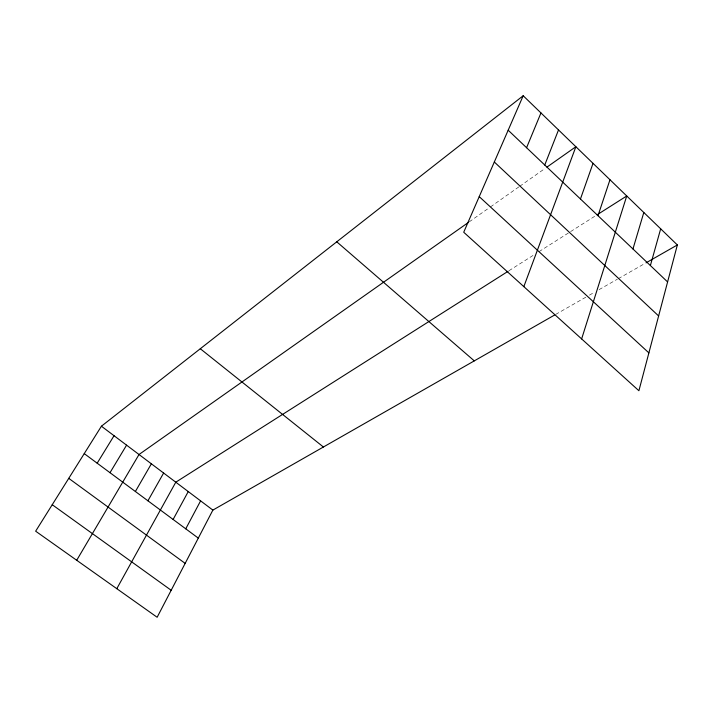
<?xml version="1.0" encoding="UTF-8"?>
<svg xmlns="http://www.w3.org/2000/svg" width="713" height="713" viewBox="0 0 713 713"><rect width="100%" height="100%" fill="white"/><g stroke="black" fill="none" stroke-linecap="round" stroke-linejoin="round"><path stroke-width="0.53" stroke-dasharray="3.56 2.67" d="M469.261 221.841L489.599 207.519M490.482 206.895L518.823 186.922M519.732 186.289L545.142 168.384M508.966 270.726L533.6 255.094M539.055 251.627L596.13 215.397M555.668 314.424L586.567 296.786M589.428 295.146L594.259 292.392M599.089 289.638L617.369 279.202M618.323 278.658L645.06 263.4"/><path stroke-width="1.07" d="M677.35 244.96L638.901 390.733L463.717 232.242L523.19 95.738L677.35 244.96L646.014 262.856M650.381 265.557L660.675 228.828M632.957 248.971L643.812 212.492M581.63 338.925L626.745 195.977L597.066 214.809M597.993 215.691L609.98 179.747M580.453 198.998L593.029 163.339M523.832 286.626L575.872 146.735L546.951 167.109M544.75 165.015L558.52 129.935M526.577 147.716L540.962 112.939M554.732 314.959L212.875 510.098L157.145 617.262L35.65 531.194L101.415 426.214L523.19 95.738M185.754 528.823L200.603 500.865M173.116 519.465L188.25 491.569M116.798 588.68L175.799 482.193L508.048 271.314M147.921 500.802L163.625 473.031M135.381 491.507L151.37 463.806M76.701 560.275L139.017 454.511L468.37 222.474M110.007 472.701L126.575 445.153M97.173 463.2L114.044 435.714M52.236 504.715L171.182 590.275M68.751 478.352L185.166 563.386M84.25 453.62L198.303 538.119M101.415 426.214L212.875 510.098M200.3 348.737L323.408 446.998M336.768 241.814L474.288 360.876M479.234 196.636L648.883 352.89M494.323 162.003L658.625 315.957M508.173 130.203L667.6 281.938"/></g></svg>
